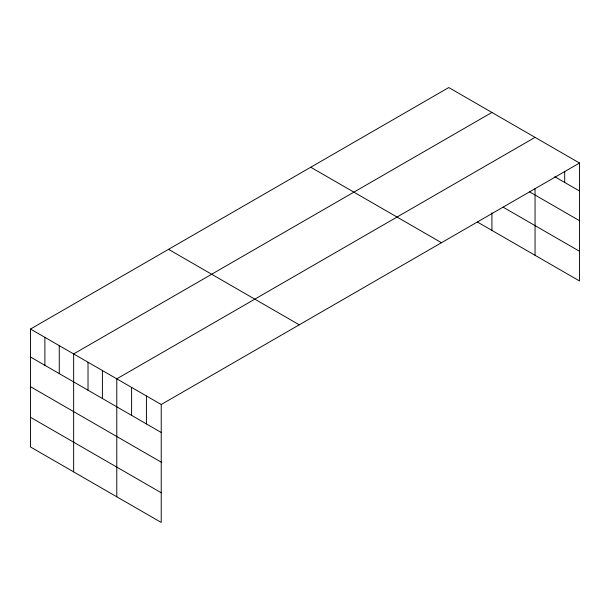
<?xml version="1.0" encoding="UTF-8"?>
<svg xmlns="http://www.w3.org/2000/svg" width="610" height="610" viewBox="0 0 610 610"><rect width="100%" height="100%" fill="white"/><g stroke="black" fill="none" stroke-linecap="round" stroke-linejoin="round"><path stroke-width="0.91" d="M30.5 329.034L161.231 404.506L161.231 522.45L30.5 446.978L30.5 329.034L448.769 87.55L579.5 163.023L579.5 280.966L477.531 222.093M491.912 112.453L73.642 353.937L73.642 471.881M535.054 137.364L116.784 378.848L116.784 496.792M161.231 404.506L579.5 163.023M554.803 176.74L579.5 190.999M529.457 191.799L579.5 220.69M503.097 207.164L579.5 251.274M310.742 167.239L441.472 242.711M168.528 249.345L299.258 324.817M30.5 357.002L161.231 432.482M30.5 386.694L161.231 462.174M30.5 417.286L161.231 492.766M564.685 171.257L564.685 182.443M535.054 188.528L535.054 255.308M491.912 212.768L491.912 230.397M146.415 395.959L146.415 423.927M131.6 387.403L131.6 415.372M102.404 370.544L102.404 398.521M88.023 362.241L88.023 390.217M59.261 345.634L59.261 373.61M44.881 337.338L44.881 365.306"/></g></svg>
